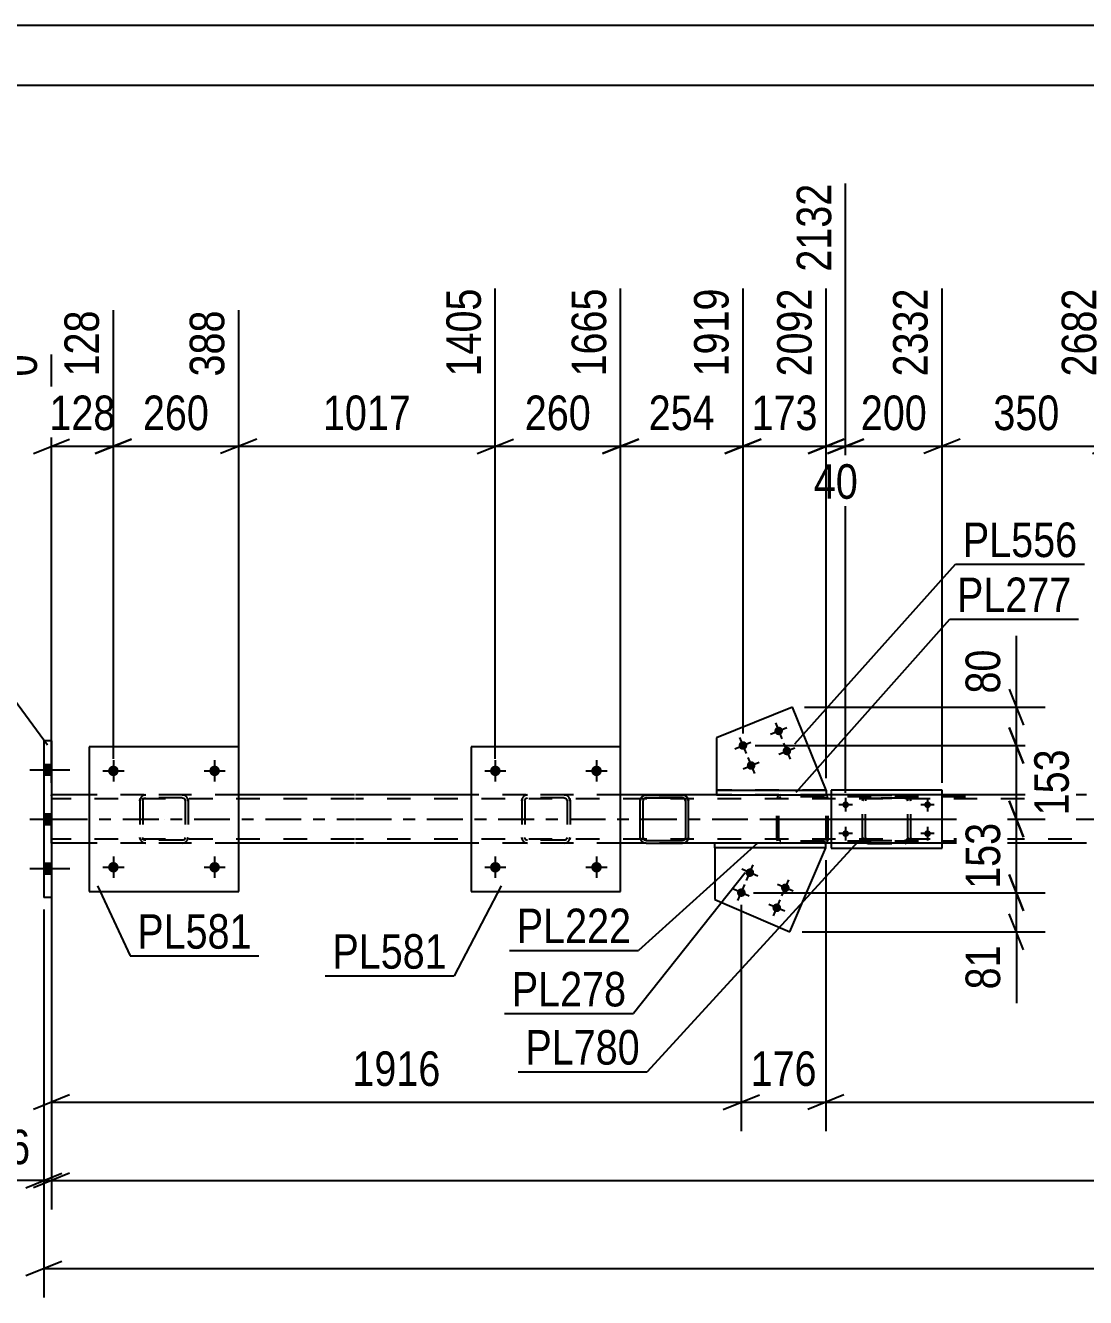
# Model space of a CAD drawing. Header units: millimetres. Extents: x -90 to 751, y -419 to 175.
# Drawn here: x 8.3 to 96.3, y 69 to 174.6 of the extents above; entities that cross this region are included whole.
import ezdxf

# ---------------------------------------------------------------- set-up
doc = ezdxf.new("R2010")
doc.units = ezdxf.units.MM
doc.linetypes.add('DXK_LINE_DOT2', pattern=[3.9198, 1.9599, -1.9599])
doc.linetypes.add('DXK_LINE_DOT3', pattern=[5.9187, 2.979, -0.9799, 0.9799, -0.9799])
doc.styles.add('Arial Narrow', font='ARIALN.TTF', dxfattribs={"height": 0.2})

# ---------------------------------------------------------------- blocks, each defined once
blk = doc.blocks.new('Unknown-814409720-1133')
at = {"color": 5, "linetype": 'Continuous'}
for p, q in [((750.91, 174.6), (-90.09, 174.6)), ((745.91, 169.6), (-85.09, 169.6))]:
    blk.add_line(p, q, dxfattribs=at)
blk = doc.blocks.new('Part-814409720-2468 - 2443')
at = {"color": 2, "linetype": 'Continuous'}
for p, q in [((57.67, 114.72), (45.27, 114.72)), ((45.27, 114.72), (45.27, 102.72)), ((57.67, 102.72), (57.67, 114.72)), ((45.27, 102.72), (57.67, 102.72))]:
    blk.add_line(p, q, dxfattribs=at)
blk = doc.blocks.new('Part-814409720-2533 - 2443')
at = {"color": 2, "linetype": 'Continuous'}
for p, q in [((13.57, 110.72), (10.43, 110.72)), ((35.57, 110.72), (25.97, 110.72)), ((45.27, 110.72), (35.67, 110.72)), ((65.63, 110.72), (57.67, 110.72)), ((75.15, 110.72), (74.73, 110.72)), ((96.35, 110.72), (84.35, 110.72)), ((13.57, 106.72), (10.43, 106.72)), ((35.57, 106.72), (25.97, 106.72)), ((45.27, 106.72), (35.67, 106.72)), ((59.73, 106.72), (57.67, 106.72)), ((65.48, 106.72), (62.87, 106.72)), ((75.15, 106.72), (74.71, 106.72)), ((96.35, 106.72), (84.35, 106.72))]:
    blk.add_line(p, q, dxfattribs=at)
at = {"color": 7, "linetype": 'DXK_LINE_DOT2'}
for p, q in [((10.43, 106.72), (10.43, 110.72)), ((35.57, 110.4), (10.43, 110.4)), ((25.97, 110.72), (13.57, 110.72)), ((639.97, 110.4), (35.67, 110.4)), ((57.67, 110.72), (45.27, 110.72)), ((74.73, 110.72), (65.63, 110.72)), ((84.35, 110.72), (75.15, 110.72)), ((35.57, 107.04), (10.43, 107.04)), ((25.97, 106.72), (13.57, 106.72)), ((639.97, 107.04), (35.67, 107.04)), ((57.67, 106.72), (45.27, 106.72)), ((62.87, 106.72), (59.73, 106.72)), ((74.71, 106.72), (65.48, 106.72)), ((84.35, 106.72), (75.15, 106.72))]:
    blk.add_line(p, q, dxfattribs=at)
at = {"color": 7, "linetype": 'DXK_LINE_DOT3'}
for p, q in [((10.43, 108.72), (35.57, 108.72)), ((35.67, 108.72), (639.97, 108.72))]:
    blk.add_line(p, q, dxfattribs=at)
blk = doc.blocks.new('Part-814409720-2469 - 2443')
at = {"color": 7, "linetype": 'DXK_LINE_DOT2'}
for p, q in [((49.47, 110.24), (49.5, 110.43)), ((49.5, 110.43), (49.47, 110.24)), ((49.47, 110.24), (49.47, 107.2)), ((49.71, 110.24), (49.72, 110.33)), ((49.71, 110.24), (49.71, 107.2)), ((49.72, 110.33), (49.78, 110.41)), ((49.76, 110.69), (49.95, 110.72)), ((49.95, 110.72), (49.76, 110.69)), ((49.78, 110.41), (49.85, 110.46)), ((49.85, 110.46), (49.95, 110.48)), ((52.99, 110.72), (49.95, 110.72)), ((52.99, 110.48), (49.95, 110.48)), ((52.99, 110.72), (53.17, 110.69)), ((53.17, 110.69), (52.99, 110.72)), ((52.99, 110.48), (53.08, 110.46)), ((53.08, 110.46), (53.16, 110.41)), ((53.16, 110.41), (53.21, 110.33)), ((53.21, 110.33), (53.23, 110.24)), ((53.23, 110.24), (53.23, 107.2)), ((53.43, 110.43), (53.47, 110.24)), ((53.47, 110.24), (53.43, 110.43)), ((53.47, 110.24), (53.47, 107.2)), ((49.5, 107.02), (49.47, 107.2)), ((49.47, 107.2), (49.5, 107.02)), ((49.72, 107.11), (49.71, 107.2)), ((49.78, 107.03), (49.72, 107.11)), ((49.95, 106.72), (49.76, 106.76)), ((49.76, 106.76), (49.95, 106.72)), ((49.85, 106.98), (49.78, 107.03)), ((49.95, 106.96), (49.85, 106.98)), ((52.99, 106.96), (49.95, 106.96)), ((52.99, 106.72), (49.95, 106.72)), ((53.08, 106.98), (52.99, 106.96)), ((53.17, 106.76), (52.99, 106.72)), ((52.99, 106.72), (53.17, 106.76)), ((53.16, 107.03), (53.08, 106.98)), ((53.21, 107.11), (53.16, 107.03)), ((53.23, 107.2), (53.21, 107.11)), ((53.47, 107.2), (53.43, 107.02)), ((53.43, 107.02), (53.47, 107.2))]:
    blk.add_line(p, q, dxfattribs=at)
at = {"color": 7, "linetype": 'DXK_LINE_DOT3'}
blk.add_line((51.47, 108.72), (51.47, 108.72), dxfattribs=at)
at = {"color": 7, "linetype": 'DXK_LINE_DOT2'}
for centre, start, end in [((49.95, 110.24), 112.5, 157.5), ((49.95, 110.24), 112.5, 157.5), ((52.99, 110.24), 22.5, 67.5), ((52.99, 110.24), 22.5, 67.5), ((49.95, 107.2), 202.5, 247.5), ((49.95, 107.2), 202.5, 247.5), ((52.99, 107.2), 292.5, 337.5), ((52.99, 107.2), 292.5, 337.5)]:
    blk.add_arc(centre, 0.48, start, end, dxfattribs=at)
blk = doc.blocks.new('Bolt-814409720-2534 - 2443')
at = {"linetype": 'Continuous'}
for points in [[(10.43, 112.38), (10.43, 113.26), (9.79, 113.26), (9.79, 112.38)], [(10.43, 112.38), (10.43, 113.26), (9.79, 113.26), (9.79, 112.38)], [(10.43, 112.38), (10.43, 113.26), (9.79, 113.26), (9.79, 112.38)], [(10.43, 108.28), (10.43, 109.16), (9.79, 109.16), (9.79, 108.28)], [(10.43, 108.28), (10.43, 109.16), (9.79, 109.16), (9.79, 108.28)], [(10.43, 104.18), (10.43, 105.06), (9.79, 105.06), (9.79, 104.18)], [(10.43, 104.18), (10.43, 105.06), (9.79, 105.06), (9.79, 104.18)], [(10.43, 104.18), (10.43, 105.06), (9.79, 105.06), (9.79, 104.18)]]:
    blk.add_hatch(color=1, dxfattribs=at).paths.add_polyline_path(points)
at = {"color": 1, "linetype": 'Continuous'}
for p, q in [((9.79, 113.26), (10.43, 113.26)), ((9.79, 113.26), (10.43, 113.26)), ((9.79, 113.26), (10.43, 113.26)), ((8.63, 112.82), (11.95, 112.82)), ((8.63, 112.82), (11.95, 112.82)), ((8.63, 112.82), (11.95, 112.82)), ((9.79, 112.38), (10.43, 112.38)), ((9.79, 112.38), (10.43, 112.38)), ((9.79, 112.38), (10.43, 112.38)), ((9.79, 109.16), (10.43, 109.16)), ((9.79, 109.16), (10.43, 109.16)), ((8.63, 108.72), (11.95, 108.72)), ((8.63, 108.72), (11.95, 108.72)), ((9.79, 108.28), (10.43, 108.28)), ((9.79, 108.28), (10.43, 108.28)), ((8.63, 104.62), (11.95, 104.62)), ((8.63, 104.62), (11.95, 104.62)), ((8.63, 104.62), (11.95, 104.62)), ((9.79, 105.06), (10.43, 105.06)), ((9.79, 105.06), (10.43, 105.06)), ((9.79, 105.06), (10.43, 105.06)), ((9.79, 104.18), (10.43, 104.18)), ((9.79, 104.18), (10.43, 104.18)), ((9.79, 104.18), (10.43, 104.18))]:
    blk.add_line(p, q, dxfattribs=at)
blk = doc.blocks.new('Part-814409720-2615 - 2443')
at = {"color": 7, "linetype": 'DXK_LINE_DOT2'}
for p, q in [((70.66, 110.52), (70.64, 110.4)), ((70.64, 107.04), (70.64, 110.4)), ((70.81, 110.4), (70.82, 110.46)), ((70.81, 107.04), (70.81, 110.4)), ((70.82, 110.46), (70.86, 110.52)), ((70.98, 110.72), (70.85, 110.7)), ((70.86, 110.52), (70.91, 110.55)), ((70.91, 110.55), (70.98, 110.56)), ((86.31, 110.72), (70.98, 110.72)), ((86.31, 110.56), (70.98, 110.56)), ((74.69, 110.7), (74.56, 110.72)), ((74.56, 110.56), (74.62, 110.55)), ((74.62, 110.55), (74.64, 110.53)), ((74.64, 110.53), (74.68, 110.52)), ((74.68, 110.52), (74.71, 110.46)), ((74.71, 110.46), (74.73, 110.4)), ((74.73, 107.04), (74.73, 110.4)), ((74.9, 110.4), (74.87, 110.52)), ((74.9, 107.04), (74.9, 110.4)), ((70.64, 107.04), (70.66, 106.92)), ((70.82, 106.98), (70.81, 107.04)), ((70.86, 106.93), (70.82, 106.98)), ((70.85, 106.75), (70.98, 106.72)), ((70.91, 106.89), (70.86, 106.93)), ((70.98, 106.88), (70.91, 106.89)), ((86.31, 106.88), (70.98, 106.88)), ((86.31, 106.72), (70.98, 106.72)), ((74.56, 106.88), (74.62, 106.89)), ((74.56, 106.72), (74.69, 106.75)), ((74.62, 106.89), (74.64, 106.91)), ((74.64, 106.91), (74.68, 106.93)), ((74.71, 106.98), (74.68, 106.93)), ((74.73, 107.04), (74.71, 106.98)), ((74.87, 106.92), (74.9, 107.04))]:
    blk.add_line(p, q, dxfattribs=at)
for centre, start, end in [((70.97, 110.39), 110.7583, 155.68), ((74.57, 110.39), 24.32, 69.2417), ((74.57, 107.06), 290.7583, 335.68)]:
    blk.add_arc(centre, 0.331, start, end, dxfattribs=at)
blk = doc.blocks.new('Bolt-814409720-2522 - 2443')
at = {"linetype": 'Continuous'}
for points in [[(47.71, 112.72, -1), (46.83, 112.72, -1)], [(56.11, 112.72, -1), (55.23, 112.72, -1)]]:
    blk.add_hatch(color=1, dxfattribs=at).paths.add_polyline_path(points)
at = {"color": 1, "linetype": 'Continuous'}
for p, q in [((47.27, 113.6), (47.27, 111.84)), ((55.67, 113.6), (55.67, 111.84)), ((46.39, 112.72), (48.15, 112.72)), ((54.79, 112.72), (56.55, 112.72))]:
    blk.add_line(p, q, dxfattribs=at)
blk = doc.blocks.new('Bolt-814409720-2523 - 2443')
at = {"linetype": 'Continuous'}
for points in [[(47.71, 104.72, -1), (46.83, 104.72, -1)], [(56.11, 104.72, -1), (55.23, 104.72, -1)]]:
    blk.add_hatch(color=1, dxfattribs=at).paths.add_polyline_path(points)
at = {"color": 1, "linetype": 'Continuous'}
for p, q in [((47.27, 105.6), (47.27, 103.84)), ((55.67, 105.6), (55.67, 103.84)), ((46.39, 104.72), (48.15, 104.72)), ((54.79, 104.72), (56.55, 104.72))]:
    blk.add_line(p, q, dxfattribs=at)
blk = doc.blocks.new('Part-814409720-2614 - 2443')
at = {"color": 2, "linetype": 'Continuous'}
for p, q in [((10.43, 115.22), (9.79, 115.22)), ((9.79, 115.22), (9.79, 102.22)), ((10.43, 115.22), (10.43, 102.22)), ((10.43, 102.22), (9.79, 102.22))]:
    blk.add_line(p, q, dxfattribs=at)
blk = doc.blocks.new('Part-814409720-2651 - 2443')
at = {"color": 2, "linetype": 'Continuous'}
for p, q in [((25.97, 114.72), (13.57, 114.72)), ((13.57, 114.72), (13.57, 102.72)), ((25.97, 102.72), (25.97, 114.72)), ((13.57, 102.72), (25.97, 102.72))]:
    blk.add_line(p, q, dxfattribs=at)
blk = doc.blocks.new('Bolt-814409720-2652 - 2443')
at = {"linetype": 'Continuous'}
for points in [[(16.01, 104.72, -1), (15.13, 104.72, -1)], [(24.41, 104.72, -1), (23.53, 104.72, -1)]]:
    blk.add_hatch(color=1, dxfattribs=at).paths.add_polyline_path(points)
at = {"color": 1, "linetype": 'Continuous'}
for p, q in [((15.57, 105.6), (15.57, 103.84)), ((23.97, 105.6), (23.97, 103.84)), ((14.69, 104.72), (16.45, 104.72)), ((23.09, 104.72), (24.85, 104.72))]:
    blk.add_line(p, q, dxfattribs=at)
blk = doc.blocks.new('Bolt-814409720-2653 - 2443')
at = {"linetype": 'Continuous'}
for points in [[(16.01, 112.72, -1), (15.13, 112.72, -1)], [(24.41, 112.72, -1), (23.53, 112.72, -1)]]:
    blk.add_hatch(color=1, dxfattribs=at).paths.add_polyline_path(points)
at = {"color": 1, "linetype": 'Continuous'}
for p, q in [((15.57, 113.6), (15.57, 111.84)), ((23.97, 113.6), (23.97, 111.84)), ((14.69, 112.72), (16.45, 112.72)), ((23.09, 112.72), (24.85, 112.72))]:
    blk.add_line(p, q, dxfattribs=at)
blk = doc.blocks.new('Part-814409720-2675 - 2443')
at = {"color": 2, "linetype": 'Continuous'}
for p, q in [((74.71, 106.72), (65.48, 106.72)), ((65.48, 106.32), (65.48, 106.72)), ((74.71, 106.32), (74.71, 106.72)), ((74.71, 106.32), (65.48, 106.32))]:
    blk.add_line(p, q, dxfattribs=at)
blk = doc.blocks.new('Bolt-814409720-2676 - 2443')
at = {"linetype": 'Continuous'}
for points in [[(68.07, 104.41, -1), (68.73, 104.13, -1)], [(67.36, 102.75, -1), (68.02, 102.47, -1)], [(71.01, 103.15, -1), (71.67, 102.87, -1)], [(70.3, 101.5, -1), (70.96, 101.21, -1)]]:
    blk.add_hatch(color=1, dxfattribs=at).paths.add_polyline_path(points)
at = {"color": 1, "linetype": 'Continuous'}
for p, q in [((69.06, 103.98), (67.73, 104.55)), ((68.11, 103.61), (68.68, 104.93)), ((71.06, 102.35), (71.62, 103.67)), ((68.35, 102.33), (67.03, 102.9)), ((67.41, 101.95), (67.97, 103.28)), ((72, 102.73), (70.68, 103.29)), ((71.29, 101.07), (69.97, 101.64)), ((70.35, 100.69), (70.91, 102.02))]:
    blk.add_line(p, q, dxfattribs=at)
blk = doc.blocks.new('Part-814409720-2691 - 2443')
at = {"color": 2, "linetype": 'Continuous'}
for p, q in [((71.93, 118.01), (65.63, 115.45)), ((74.73, 111.12), (71.93, 118.01)), ((65.63, 115.45), (65.63, 111.12))]:
    blk.add_line(p, q, dxfattribs=at)
at = {"color": 7, "linetype": 'DXK_LINE_DOT2'}
blk.add_line((74.73, 111.12), (65.63, 111.12), dxfattribs=at)
blk = doc.blocks.new('Part-814409720-2696 - 2443')
at = {"color": 2, "linetype": 'Continuous'}
for p, q in [((65.63, 111.12), (65.63, 110.72)), ((65.63, 111.12), (74.73, 111.12)), ((74.73, 111.12), (74.73, 110.72)), ((65.63, 110.72), (74.73, 110.72))]:
    blk.add_line(p, q, dxfattribs=at)
blk = doc.blocks.new('Bolt-814409720-2697 - 2443')
at = {"linetype": 'Continuous'}
for points in [[(71.12, 116.17, -1), (70.46, 115.9, -1)], [(68.16, 114.96, -1), (67.49, 114.69, -1)], [(71.8, 114.5, -1), (71.14, 114.23, -1)], [(68.84, 113.3, -1), (68.17, 113.03, -1)]]:
    blk.add_hatch(color=1, dxfattribs=at).paths.add_polyline_path(points)
at = {"color": 1, "linetype": 'Continuous'}
for p, q in [((70.12, 115.76), (71.46, 116.31)), ((70.52, 116.7), (71.06, 115.37)), ((67.55, 115.5), (68.1, 114.16)), ((67.16, 114.56), (68.49, 115.1)), ((70.8, 114.1), (72.14, 114.64)), ((71.2, 115.03), (71.74, 113.7)), ((67.84, 112.89), (69.17, 113.43)), ((68.23, 113.83), (68.78, 112.49))]:
    blk.add_line(p, q, dxfattribs=at)
blk = doc.blocks.new('Part-814409720-2698 - 2443')
at = {"color": 7, "linetype": 'DXK_LINE_DOT2'}
for p, q in [((17.77, 110.24), (17.8, 110.43)), ((17.8, 110.43), (17.77, 110.24)), ((17.77, 110.24), (17.77, 107.2)), ((18.01, 110.24), (18.02, 110.33)), ((18.01, 110.24), (18.01, 107.2)), ((18.02, 110.33), (18.08, 110.41)), ((18.06, 110.69), (18.25, 110.72)), ((18.25, 110.72), (18.06, 110.69)), ((18.08, 110.41), (18.15, 110.46)), ((18.15, 110.46), (18.25, 110.48)), ((21.29, 110.72), (18.25, 110.72)), ((21.29, 110.48), (18.25, 110.48)), ((21.29, 110.72), (21.47, 110.69)), ((21.47, 110.69), (21.29, 110.72)), ((21.29, 110.48), (21.38, 110.46)), ((21.38, 110.46), (21.46, 110.41)), ((21.46, 110.41), (21.51, 110.33)), ((21.51, 110.33), (21.53, 110.24)), ((21.53, 110.24), (21.53, 107.2)), ((21.73, 110.43), (21.77, 110.24)), ((21.77, 110.24), (21.73, 110.43)), ((21.77, 110.24), (21.77, 107.2)), ((17.8, 107.02), (17.77, 107.2)), ((17.77, 107.2), (17.8, 107.02)), ((18.02, 107.11), (18.01, 107.2)), ((18.08, 107.03), (18.02, 107.11)), ((18.25, 106.72), (18.06, 106.76)), ((18.06, 106.76), (18.25, 106.72)), ((18.15, 106.98), (18.08, 107.03)), ((18.25, 106.96), (18.15, 106.98)), ((21.29, 106.96), (18.25, 106.96)), ((21.29, 106.72), (18.25, 106.72)), ((21.38, 106.98), (21.29, 106.96)), ((21.47, 106.76), (21.29, 106.72)), ((21.29, 106.72), (21.47, 106.76)), ((21.46, 107.03), (21.38, 106.98)), ((21.51, 107.11), (21.46, 107.03)), ((21.53, 107.2), (21.51, 107.11)), ((21.77, 107.2), (21.73, 107.02)), ((21.73, 107.02), (21.77, 107.2))]:
    blk.add_line(p, q, dxfattribs=at)
at = {"color": 7, "linetype": 'DXK_LINE_DOT3'}
blk.add_line((19.77, 108.72), (19.77, 108.72), dxfattribs=at)
at = {"color": 7, "linetype": 'DXK_LINE_DOT2'}
for centre, start, end in [((18.25, 110.24), 112.5, 157.5), ((18.25, 110.24), 112.5, 157.5), ((21.29, 110.24), 22.5, 67.5), ((21.29, 110.24), 22.5, 67.5), ((18.25, 107.2), 202.5, 247.5), ((18.25, 107.2), 202.5, 247.5), ((21.29, 107.2), 292.5, 337.5), ((21.29, 107.2), 292.5, 337.5)]:
    blk.add_arc(centre, 0.48, start, end, dxfattribs=at)
blk = doc.blocks.new('Part-814409720-2712 - 2443')
at = {"color": 2, "linetype": 'Continuous'}
for p, q in [((65.48, 106.32), (65.48, 102.03)), ((71.73, 99.36), (74.71, 106.32)), ((65.48, 102.03), (71.73, 99.36))]:
    blk.add_line(p, q, dxfattribs=at)
at = {"color": 7, "linetype": 'DXK_LINE_DOT2'}
blk.add_line((74.71, 106.32), (65.48, 106.32), dxfattribs=at)
blk = doc.blocks.new('Part-814409720-2714 - 2443')
at = {"color": 2, "linetype": 'Continuous'}
for p, q in [((59.33, 110.42), (59.3, 110.23)), ((59.3, 107.19), (59.3, 110.23)), ((59.55, 110.32), (59.54, 110.23)), ((59.54, 107.19), (59.54, 110.23)), ((59.55, 110.32), (59.61, 110.4)), ((59.78, 110.71), (59.59, 110.68)), ((59.61, 110.4), (59.68, 110.45)), ((59.68, 110.45), (59.78, 110.47)), ((59.78, 110.71), (62.82, 110.71)), ((59.78, 110.71), (59.78, 110.71)), ((59.78, 110.47), (62.82, 110.47)), ((59.78, 110.47), (59.78, 110.47)), ((62.82, 110.71), (62.82, 110.71)), ((63, 110.68), (62.82, 110.71)), ((62.82, 110.47), (62.82, 110.47)), ((62.82, 110.47), (62.91, 110.45)), ((62.91, 110.45), (62.99, 110.4)), ((62.99, 110.4), (63.04, 110.32)), ((63.04, 110.32), (63.06, 110.23)), ((63.06, 110.23), (63.06, 107.19)), ((63.3, 110.23), (63.26, 110.42)), ((63.3, 107.19), (63.3, 110.23)), ((59.3, 107.19), (59.33, 107.01)), ((59.55, 107.1), (59.54, 107.19)), ((59.61, 107.02), (59.55, 107.1)), ((59.59, 106.75), (59.78, 106.71)), ((59.68, 106.97), (59.61, 107.02)), ((59.78, 106.95), (59.68, 106.97)), ((59.78, 106.95), (62.82, 106.95)), ((59.78, 106.95), (59.78, 106.95)), ((59.78, 106.71), (62.82, 106.71)), ((59.78, 106.71), (59.78, 106.71)), ((62.91, 106.97), (62.82, 106.95)), ((62.82, 106.95), (62.82, 106.95)), ((62.82, 106.71), (63, 106.75)), ((62.82, 106.71), (62.82, 106.71)), ((62.99, 107.02), (62.91, 106.97)), ((63.04, 107.1), (62.99, 107.02)), ((63.06, 107.19), (63.04, 107.1)), ((63.26, 107.01), (63.3, 107.19))]:
    blk.add_line(p, q, dxfattribs=at)
at = {"color": 7, "linetype": 'DXK_LINE_DOT2'}
for p, q in [((59.3, 110.23), (59.33, 110.42)), ((59.61, 110.4), (59.55, 110.32)), ((59.55, 110.32), (59.55, 110.32)), ((59.59, 110.68), (59.78, 110.71)), ((59.68, 110.45), (59.61, 110.4)), ((59.78, 110.47), (59.68, 110.45)), ((59.78, 110.71), (62.82, 110.71)), ((62.82, 110.47), (59.78, 110.47)), ((62.82, 110.71), (63, 110.68)), ((62.91, 110.45), (62.82, 110.47)), ((62.99, 110.4), (62.91, 110.45)), ((63.04, 110.32), (62.99, 110.4)), ((63.06, 110.23), (63.04, 110.32)), ((63.26, 110.42), (63.3, 110.23)), ((59.33, 107.01), (59.3, 107.19)), ((59.54, 107.19), (59.55, 107.1)), ((59.55, 107.1), (59.61, 107.02)), ((59.78, 106.71), (59.59, 106.75)), ((59.61, 107.02), (59.68, 106.97)), ((59.68, 106.97), (59.78, 106.95)), ((59.78, 106.95), (62.82, 106.95)), ((59.78, 106.71), (62.82, 106.71)), ((62.82, 106.95), (62.91, 106.97)), ((63, 106.75), (62.82, 106.71)), ((62.91, 106.97), (62.99, 107.02)), ((62.99, 107.02), (63.04, 107.1)), ((63.06, 107.19), (63.06, 107.19)), ((63.3, 107.19), (63.26, 107.01))]:
    blk.add_line(p, q, dxfattribs=at)
at = {"color": 2, "linetype": 'Continuous'}
for centre, start, end in [((59.78, 110.23), 112.5, 157.5), ((62.82, 110.23), 22.5, 67.5), ((59.78, 107.19), 202.5, 247.5), ((62.82, 107.19), 292.5, 337.5)]:
    blk.add_arc(centre, 0.48, start, end, dxfattribs=at)
at = {"color": 7, "linetype": 'DXK_LINE_DOT2'}
for centre, start, end in [((59.78, 110.23), 112.5, 157.5), ((62.82, 110.23), 22.5, 67.5), ((59.78, 107.19), 202.5, 247.5), ((62.82, 107.19), 292.5, 337.5)]:
    blk.add_arc(centre, 0.48, start, end, dxfattribs=at)
blk = doc.blocks.new('Part-814409720-2729 - 2443')
at = {"color": 2, "linetype": 'Continuous'}
for p, q in [((84.35, 111.11), (75.15, 111.11)), ((75.15, 111.11), (75.15, 106.31)), ((84.35, 106.31), (84.35, 111.11)), ((75.15, 106.31), (84.35, 106.31))]:
    blk.add_line(p, q, dxfattribs=at)
blk = doc.blocks.new('Part-814409720-2730 - 2443')
at = {"color": 7, "linetype": 'DXK_LINE_DOT2'}
for p, q in [((77.75, 110.22), (77.79, 110.4)), ((77.79, 110.4), (77.75, 110.22)), ((77.75, 107.18), (77.75, 110.22)), ((78.01, 110.31), (77.99, 110.22)), ((77.99, 107.18), (77.99, 110.22)), ((78.01, 110.31), (78.06, 110.39)), ((78.06, 110.39), (78.01, 110.31)), ((78.05, 110.66), (78.23, 110.7)), ((78.23, 110.7), (78.05, 110.66)), ((78.06, 110.39), (78.14, 110.44)), ((78.14, 110.44), (78.06, 110.39)), ((78.14, 110.44), (78.23, 110.46)), ((78.23, 110.46), (78.14, 110.44)), ((78.23, 110.7), (81.27, 110.7)), ((78.23, 110.7), (78.23, 110.7)), ((78.23, 110.7), (81.27, 110.7)), ((78.23, 110.46), (81.27, 110.46)), ((78.23, 110.46), (78.23, 110.46)), ((81.27, 110.46), (78.23, 110.46)), ((81.27, 110.7), (81.27, 110.7)), ((81.27, 110.7), (81.45, 110.66)), ((81.45, 110.66), (81.27, 110.7)), ((81.27, 110.46), (81.27, 110.46)), ((81.27, 110.46), (81.36, 110.44)), ((81.36, 110.44), (81.27, 110.46)), ((81.36, 110.44), (81.44, 110.39)), ((81.44, 110.39), (81.36, 110.44)), ((81.44, 110.39), (81.49, 110.31)), ((81.49, 110.31), (81.44, 110.39)), ((81.49, 110.31), (81.51, 110.22)), ((81.51, 110.22), (81.49, 110.31)), ((81.51, 107.18), (81.51, 110.22)), ((81.71, 110.4), (81.75, 110.22)), ((81.75, 110.22), (81.71, 110.4)), ((81.75, 107.18), (81.75, 110.22)), ((77.79, 107), (77.75, 107.18)), ((77.75, 107.18), (77.79, 107)), ((78.01, 107.09), (77.99, 107.18)), ((77.99, 107.18), (78.01, 107.09)), ((78.06, 107.01), (78.01, 107.09)), ((78.01, 107.09), (78.06, 107.01)), ((78.23, 106.7), (78.05, 106.74)), ((78.05, 106.74), (78.23, 106.7)), ((78.14, 106.96), (78.06, 107.01)), ((78.06, 107.01), (78.14, 106.96)), ((78.23, 106.94), (78.14, 106.96)), ((78.14, 106.96), (78.23, 106.94)), ((78.23, 106.94), (81.27, 106.94)), ((78.23, 106.94), (78.23, 106.94)), ((78.23, 106.94), (81.27, 106.94)), ((78.23, 106.7), (81.27, 106.7)), ((78.23, 106.7), (78.23, 106.7)), ((78.23, 106.7), (81.27, 106.7)), ((81.36, 106.96), (81.27, 106.94)), ((81.27, 106.94), (81.36, 106.96)), ((81.27, 106.94), (81.27, 106.94)), ((81.45, 106.74), (81.27, 106.7)), ((81.27, 106.7), (81.45, 106.74)), ((81.27, 106.7), (81.27, 106.7)), ((81.44, 107.01), (81.36, 106.96)), ((81.36, 106.96), (81.44, 107.01)), ((81.49, 107.09), (81.44, 107.01)), ((81.44, 107.01), (81.49, 107.09)), ((81.51, 107.18), (81.49, 107.09)), ((81.75, 107.18), (81.71, 107)), ((81.71, 107), (81.75, 107.18))]:
    blk.add_line(p, q, dxfattribs=at)
at = {"color": 7, "linetype": 'DXK_LINE_DOT3'}
blk.add_line((79.75, 108.7), (79.75, 108.7), dxfattribs=at)
at = {"color": 7, "linetype": 'DXK_LINE_DOT2'}
for centre, start, end in [((78.23, 110.22), 112.5, 157.5), ((78.23, 110.22), 112.5, 157.5), ((81.27, 110.22), 22.5, 67.5), ((81.27, 110.22), 22.5, 67.5), ((78.23, 107.18), 202.5, 247.5), ((78.23, 107.18), 202.5, 247.5), ((81.27, 107.18), 292.5, 337.5), ((81.27, 107.18), 292.5, 337.5)]:
    blk.add_arc(centre, 0.48, start, end, dxfattribs=at)
blk = doc.blocks.new('Bolt-814409720-2734 - 2443')
at = {"linetype": 'Continuous'}
for points in [[(76.35, 109.63, -1), (76.35, 110.19, -1)], [(83.15, 109.63, -1), (83.15, 110.19, -1)], [(76.35, 107.23, -1), (76.35, 107.79, -1)], [(83.15, 107.23, -1), (83.15, 107.79, -1)]]:
    blk.add_hatch(color=1, dxfattribs=at).paths.add_polyline_path(points)
at = {"color": 1, "linetype": 'Continuous'}
for p, q in [((76.91, 109.91), (75.79, 109.91)), ((76.35, 110.47), (76.35, 109.35)), ((83.71, 109.91), (82.59, 109.91)), ((83.15, 110.47), (83.15, 109.35)), ((76.35, 108.07), (76.35, 106.95)), ((83.15, 108.07), (83.15, 106.95)), ((76.91, 107.51), (75.79, 107.51)), ((83.71, 107.51), (82.59, 107.51))]:
    blk.add_line(p, q, dxfattribs=at)
blk = doc.blocks.new('StraightDimension-814409720-12401 - 2443')
at = {"color": 7, "linetype": 'Continuous'}
for p, q in [((47.27, 113.72), (47.27, 152.77)), ((57.67, 111.72), (57.67, 152.77)), ((45.77, 139.06), (48.77, 140.26)), ((47.27, 139.66), (57.67, 139.66)), ((59.17, 140.26), (56.17, 139.06))]:
    blk.add_line(p, q, dxfattribs=at)
at = {"color": 0}
blk.add_wipeout([(55.81, 140.41), (55.81, 144.61), (49.12, 144.61), (49.12, 140.41)], dxfattribs=at)
at = {"color": 3, "style": 'Arial Narrow'}
blk.add_text('260', height=2.863, dxfattribs=at).set_placement((49.72, 141.01))
at = {"color": 0, "linetype": 'Continuous'}
blk.add_wipeout([(57.07, 153.37), (52.87, 153.37), (52.87, 144.86), (57.07, 144.86)], dxfattribs=at)
at = {"color": 3, "linetype": 'Continuous', "style": 'Arial Narrow'}
blk.add_text('1665', height=2.863, rotation=90.0002, dxfattribs=at).set_placement((56.47, 145.46))
blk = doc.blocks.new('StraightDimension-814409720-12404 - 2443')
at = {"color": 7, "linetype": 'Continuous'}
for p, q in [((15.57, 113.72), (15.57, 150.95)), ((10.43, 111.72), (10.43, 147.29)), ((8.93, 139.06), (11.93, 140.26)), ((10.43, 139.66), (15.57, 139.66)), ((17.07, 140.26), (14.07, 139.06))]:
    blk.add_line(p, q, dxfattribs=at)
at = {"color": 0}
blk.add_wipeout([(16.34, 140.41), (16.34, 144.61), (9.66, 144.61), (9.66, 140.41)], dxfattribs=at)
at = {"color": 3, "style": 'Arial Narrow'}
blk.add_text('128', height=2.863, dxfattribs=at).set_placement((10.26, 141.01))
at = {"color": 0, "linetype": 'Continuous'}
for points in [[(14.97, 151.55), (10.77, 151.55), (10.77, 144.86), (14.97, 144.86)], [(9.83, 147.89), (5.63, 147.89), (5.63, 144.86), (9.83, 144.86)]]:
    blk.add_wipeout(points, dxfattribs=at)
at = {"color": 3, "linetype": 'Continuous', "style": 'Arial Narrow'}
for s, height, p in [('128', 2.863, (14.37, 145.46)), ('0', 2.86, (9.23, 145.46))]:
    blk.add_text(s, height=height, rotation=90.0002, dxfattribs=at).set_placement(p)
blk = doc.blocks.new('StraightDimension-814409720-2822 - 2443')
at = {"color": 7, "linetype": 'Continuous'}
for p, q in [((74.71, 105.32), (74.71, 82.82)), ((76.21, 85.82), (73.21, 84.62)), ((74.71, 85.22), (639.97, 85.22))]:
    blk.add_line(p, q, dxfattribs=at)
blk = doc.blocks.new('StraightDimension-814409720-12396 - 2443')
at = {"color": 7, "linetype": 'Continuous'}
for p, q in [((84.35, 111.72), (84.35, 152.77)), ((98.35, 113.72), (98.35, 152.77)), ((85.85, 140.26), (82.85, 139.06)), ((84.35, 139.66), (98.35, 139.66)), ((96.85, 139.06), (99.85, 140.26))]:
    blk.add_line(p, q, dxfattribs=at)
at = {"color": 0}
blk.add_wipeout([(94.69, 140.41), (94.69, 144.61), (88.01, 144.61), (88.01, 140.41)], dxfattribs=at)
at = {"color": 3, "style": 'Arial Narrow'}
blk.add_text('350', height=2.863, dxfattribs=at).set_placement((88.61, 141.01))
at = {"color": 0, "linetype": 'Continuous'}
blk.add_wipeout([(97.75, 153.37), (93.55, 153.37), (93.55, 144.86), (97.75, 144.86)], dxfattribs=at)
at = {"color": 3, "linetype": 'Continuous', "style": 'Arial Narrow'}
blk.add_text('2682', height=2.863, rotation=90.0002, dxfattribs=at).set_placement((97.15, 145.46))
blk = doc.blocks.new('StraightDimension-814409720-2762 - 2443')
at = {"color": 7, "linetype": 'Continuous'}
for p, q in [((90.52, 118.01), (90.52, 123.92)), ((90.52, 118.01), (90.52, 123.92)), ((89.92, 119.51), (91.12, 116.51)), ((72.93, 118.01), (92.92, 118.01)), ((90.52, 114.83), (90.52, 118.01)), ((91.12, 113.33), (89.92, 116.33)), ((68.83, 114.83), (92.92, 114.83))]:
    blk.add_line(p, q, dxfattribs=at)
at = {"color": 0}
blk.add_wipeout([(89.77, 123.39), (85.57, 123.39), (85.57, 118.54), (89.77, 118.54)], dxfattribs=at)
at = {"color": 3, "style": 'Arial Narrow'}
blk.add_text('80', height=2.863, rotation=90.0002, dxfattribs=at).set_placement((89.17, 119.14))
blk = doc.blocks.new('StraightDimension-814409720-2773 - 2443')
at = {"color": 7, "linetype": 'Continuous'}
for p, q in [((89.92, 116.33), (91.12, 113.33)), ((68.83, 114.83), (93.37, 114.83)), ((90.52, 108.72), (90.52, 114.83)), ((91.12, 107.22), (89.92, 110.22)), ((69.46, 108.72), (93.37, 108.72))]:
    blk.add_line(p, q, dxfattribs=at)
at = {"color": 0}
blk.add_wipeout([(95.47, 115.12), (91.27, 115.12), (91.27, 108.43), (95.47, 108.43)], dxfattribs=at)
at = {"color": 3, "style": 'Arial Narrow'}
blk.add_text('153', height=2.863, rotation=90.0002, dxfattribs=at).set_placement((94.87, 109.03))
blk = doc.blocks.new('StraightDimension-814409720-2786 - 2443')
at = {"color": 7, "linetype": 'Continuous'}
for p, q in [((89.92, 110.22), (91.12, 107.22)), ((69.46, 108.72), (92.92, 108.72)), ((90.52, 102.61), (90.52, 108.72)), ((91.12, 101.11), (89.92, 104.11)), ((68.69, 102.61), (92.92, 102.61))]:
    blk.add_line(p, q, dxfattribs=at)
at = {"color": 0}
blk.add_wipeout([(89.77, 109.01), (85.57, 109.01), (85.57, 102.33), (89.77, 102.33)], dxfattribs=at)
at = {"color": 3, "style": 'Arial Narrow'}
blk.add_text('153', height=2.863, rotation=90.0002, dxfattribs=at).set_placement((89.17, 102.93))
blk = doc.blocks.new('StraightDimension-814409720-2799 - 2443')
at = {"color": 7, "linetype": 'Continuous'}
for p, q in [((89.92, 104.11), (91.12, 101.11)), ((68.69, 102.61), (92.92, 102.61)), ((90.52, 99.36), (90.52, 102.61)), ((91.12, 97.86), (89.92, 100.86)), ((72.73, 99.36), (92.92, 99.36)), ((90.52, 99.36), (90.52, 93.45)), ((90.52, 99.36), (90.52, 93.45))]:
    blk.add_line(p, q, dxfattribs=at)
at = {"color": 0}
blk.add_wipeout([(89.77, 98.83), (85.57, 98.83), (85.57, 93.98), (89.77, 93.98)], dxfattribs=at)
at = {"color": 3, "style": 'Arial Narrow'}
blk.add_text('81', height=2.863, rotation=90.0002, dxfattribs=at).set_placement((89.17, 94.58))
blk = doc.blocks.new('StraightDimension-814409720-2810 - 2443')
at = {"color": 7, "linetype": 'Continuous'}
for p, q in [((10.43, 105.72), (10.43, 82.82)), ((67.69, 101.61), (67.69, 82.82)), ((11.93, 85.82), (8.93, 84.62)), ((66.19, 84.62), (69.19, 85.82)), ((10.43, 85.22), (67.69, 85.22))]:
    blk.add_line(p, q, dxfattribs=at)
at = {"color": 0}
blk.add_wipeout([(43.32, 85.97), (43.32, 90.17), (34.81, 90.17), (34.81, 85.97)], dxfattribs=at)
at = {"color": 3, "style": 'Arial Narrow'}
blk.add_text('1916', height=2.863, dxfattribs=at).set_placement((35.41, 86.57))
blk = doc.blocks.new('StraightDimension-814409720-2816 - 2443')
at = {"color": 7, "linetype": 'Continuous'}
for p, q in [((74.71, 105.32), (74.71, 82.82)), ((67.69, 101.61), (67.69, 82.82)), ((66.19, 84.62), (69.19, 85.82)), ((76.21, 85.82), (73.21, 84.62)), ((67.69, 85.22), (74.71, 85.22))]:
    blk.add_line(p, q, dxfattribs=at)
at = {"color": 0}
blk.add_wipeout([(74.54, 85.97), (74.54, 90.17), (67.86, 90.17), (67.86, 85.97)], dxfattribs=at)
at = {"color": 3, "style": 'Arial Narrow'}
blk.add_text('176', height=2.863, dxfattribs=at).set_placement((68.46, 86.57))
blk = doc.blocks.new('StraightDimension-814409720-11706 - 2443')
at = {"color": 7, "linetype": 'Continuous'}
for p, q in [((10.43, 101.22), (10.43, 76.32)), ((11.93, 79.32), (8.93, 78.12)), ((10.43, 78.72), (639.97, 78.72))]:
    blk.add_line(p, q, dxfattribs=at)
blk = doc.blocks.new('StraightDimension-814409720-11707 - 2443')
at = {"color": 7, "linetype": 'Continuous'}
for p, q in [((9.79, 101.22), (9.79, 76.32)), ((10.43, 101.22), (10.43, 76.32)), ((8.29, 78.12), (11.29, 79.32)), ((11.93, 79.32), (8.93, 78.12)), ((9.79, 78.72), (3.89, 78.72)), ((9.79, 78.72), (3.89, 78.72)), ((9.79, 78.72), (10.43, 78.72))]:
    blk.add_line(p, q, dxfattribs=at)
at = {"color": 0}
blk.add_wipeout([(9.27, 79.47), (9.27, 83.67), (4.41, 83.67), (4.41, 79.47)], dxfattribs=at)
at = {"color": 3, "style": 'Arial Narrow'}
blk.add_text('16', height=2.863, dxfattribs=at).set_placement((5.01, 80.07))
blk = doc.blocks.new('StraightDimension-814409720-12397 - 2443')
at = {"color": 7, "linetype": 'Continuous'}
for p, q in [((76.35, 110.91), (76.35, 161.47)), ((84.35, 111.72), (84.35, 152.77)), ((74.85, 139.06), (77.85, 140.26)), ((76.35, 139.66), (84.35, 139.66)), ((85.85, 140.26), (82.85, 139.06))]:
    blk.add_line(p, q, dxfattribs=at)
at = {"color": 0}
blk.add_wipeout([(83.69, 140.41), (83.69, 144.61), (77.01, 144.61), (77.01, 140.41)], dxfattribs=at)
at = {"color": 3, "style": 'Arial Narrow'}
blk.add_text('200', height=2.863, dxfattribs=at).set_placement((77.61, 141.01))
at = {"color": 0, "linetype": 'Continuous'}
blk.add_wipeout([(83.75, 153.37), (79.55, 153.37), (79.55, 144.86), (83.75, 144.86)], dxfattribs=at)
at = {"color": 3, "linetype": 'Continuous', "style": 'Arial Narrow'}
blk.add_text('2332', height=2.863, rotation=90.0002, dxfattribs=at).set_placement((83.15, 145.46))
blk = doc.blocks.new('StraightDimension-814409720-12398 - 2443')
at = {"color": 7, "linetype": 'Continuous'}
for p, q in [((76.35, 110.91), (76.35, 161.47)), ((74.73, 112.12), (74.73, 152.77)), ((73.23, 139.06), (76.23, 140.26)), ((74.73, 139.66), (76.35, 139.66)), ((77.85, 140.26), (74.85, 139.06))]:
    blk.add_line(p, q, dxfattribs=at)
at = {"color": 0, "linetype": 'Continuous'}
blk.add_wipeout([(75.75, 162.07), (71.55, 162.07), (71.55, 153.56), (75.75, 153.56)], dxfattribs=at)
at = {"color": 3, "linetype": 'Continuous', "style": 'Arial Narrow'}
blk.add_text('2132', height=2.863, rotation=90.0002, dxfattribs=at).set_placement((75.15, 154.16))
at = {"color": 0}
blk.add_wipeout([(77.97, 134.71), (77.97, 138.91), (73.11, 138.91), (73.11, 134.71)], dxfattribs=at)
at = {"color": 3, "style": 'Arial Narrow'}
blk.add_text('40', height=2.863, dxfattribs=at).set_placement((73.71, 135.31))
blk = doc.blocks.new('StraightDimension-814409720-12399 - 2443')
at = {"color": 7, "linetype": 'Continuous'}
for p, q in [((67.83, 115.83), (67.83, 152.77)), ((74.73, 112.12), (74.73, 152.77)), ((66.33, 139.06), (69.33, 140.26)), ((67.83, 139.66), (74.73, 139.66)), ((76.23, 140.26), (73.23, 139.06))]:
    blk.add_line(p, q, dxfattribs=at)
at = {"color": 0}
blk.add_wipeout([(74.62, 140.41), (74.62, 144.61), (67.94, 144.61), (67.94, 140.41)], dxfattribs=at)
at = {"color": 3, "style": 'Arial Narrow'}
blk.add_text('173', height=2.863, dxfattribs=at).set_placement((68.54, 141.01))
at = {"color": 0, "linetype": 'Continuous'}
blk.add_wipeout([(74.13, 153.37), (69.93, 153.37), (69.93, 144.86), (74.13, 144.86)], dxfattribs=at)
at = {"color": 3, "linetype": 'Continuous', "style": 'Arial Narrow'}
blk.add_text('2092', height=2.863, rotation=90.0002, dxfattribs=at).set_placement((73.53, 145.46))
blk = doc.blocks.new('StraightDimension-814409720-12400 - 2443')
at = {"color": 7, "linetype": 'Continuous'}
for p, q in [((57.67, 111.72), (57.67, 152.77)), ((67.83, 115.83), (67.83, 152.77)), ((56.17, 139.06), (59.17, 140.26)), ((57.67, 139.66), (67.83, 139.66)), ((69.33, 140.26), (66.33, 139.06))]:
    blk.add_line(p, q, dxfattribs=at)
at = {"color": 0}
blk.add_wipeout([(66.09, 140.41), (66.09, 144.61), (59.4, 144.61), (59.4, 140.41)], dxfattribs=at)
at = {"color": 3, "style": 'Arial Narrow'}
blk.add_text('254', height=2.863, dxfattribs=at).set_placement((60, 141.01))
at = {"color": 0, "linetype": 'Continuous'}
blk.add_wipeout([(67.23, 153.37), (63.03, 153.37), (63.03, 144.86), (67.23, 144.86)], dxfattribs=at)
at = {"color": 3, "linetype": 'Continuous', "style": 'Arial Narrow'}
blk.add_text('1919', height=2.863, rotation=90.0002, dxfattribs=at).set_placement((66.63, 145.46))
blk = doc.blocks.new('StraightDimension-814409720-12402 - 2443')
at = {"color": 7, "linetype": 'Continuous'}
for p, q in [((47.27, 113.72), (47.27, 152.77)), ((25.97, 111.72), (25.97, 150.95)), ((27.47, 140.26), (24.47, 139.06)), ((25.97, 139.66), (47.27, 139.66)), ((45.77, 139.06), (48.77, 140.26))]:
    blk.add_line(p, q, dxfattribs=at)
at = {"color": 0, "linetype": 'Continuous'}
blk.add_wipeout([(46.67, 153.37), (42.47, 153.37), (42.47, 144.86), (46.67, 144.86)], dxfattribs=at)
at = {"color": 0}
blk.add_wipeout([(40.87, 140.41), (40.87, 144.61), (32.36, 144.61), (32.36, 140.41)], dxfattribs=at)
at = {"color": 3, "linetype": 'Continuous', "style": 'Arial Narrow'}
blk.add_text('1405', height=2.863, rotation=90.0002, dxfattribs=at).set_placement((46.07, 145.46))
at = {"color": 3, "style": 'Arial Narrow'}
blk.add_text('1017', height=2.863, dxfattribs=at).set_placement((32.96, 141.01))
blk = doc.blocks.new('StraightDimension-814409720-12403 - 2443')
at = {"color": 7, "linetype": 'Continuous'}
for p, q in [((15.57, 113.72), (15.57, 150.95)), ((25.97, 111.72), (25.97, 150.95)), ((14.07, 139.06), (17.07, 140.26)), ((15.57, 139.66), (25.97, 139.66)), ((27.47, 140.26), (24.47, 139.06))]:
    blk.add_line(p, q, dxfattribs=at)
at = {"color": 0}
blk.add_wipeout([(24.11, 140.41), (24.11, 144.61), (17.42, 144.61), (17.42, 140.41)], dxfattribs=at)
at = {"color": 3, "style": 'Arial Narrow'}
blk.add_text('260', height=2.863, dxfattribs=at).set_placement((18.02, 141.01))
at = {"color": 0, "linetype": 'Continuous'}
blk.add_wipeout([(25.37, 151.55), (21.17, 151.55), (21.17, 144.86), (25.37, 144.86)], dxfattribs=at)
at = {"color": 3, "linetype": 'Continuous', "style": 'Arial Narrow'}
blk.add_text('388', height=2.863, rotation=90.0002, dxfattribs=at).set_placement((24.77, 145.46))
blk = doc.blocks.new('StraightDimension-814409720-15340 - 2443')
at = {"color": 7, "linetype": 'Continuous'}
for p, q in [((9.79, 101.22), (9.79, 69)), ((11.29, 72), (8.29, 70.8)), ((9.79, 71.4), (640.61, 71.4))]:
    blk.add_line(p, q, dxfattribs=at)
blk = doc.blocks.new('Mark-814409720-2464 - 2443')
at = {"color": 30, "linetype": 'Continuous'}
for p in [(47.76, 103.17), (33.15, 95.7)]:
    blk.add_line(p, (43.86, 95.7), dxfattribs=at)
at = {"color": 0}
blk.add_wipeout([(43.26, 96.3), (43.26, 99.3), (33.75, 99.3), (33.75, 96.3)], dxfattribs=at)
blk.add_wipeout([(43.26, 96.3), (43.26, 99.3), (33.75, 99.3), (33.75, 96.3)], dxfattribs=at)
at = {"color": 3, "style": 'Arial Narrow'}
blk.add_text('PL581', height=2.863, dxfattribs=at).set_placement((33.75, 96.3))
blk = doc.blocks.new('Mark-814409720-2687 - 2443')
at = {"color": 30, "linetype": 'Continuous'}
for p, q in [((72.13, 114.96), (85.48, 129.87)), ((85.48, 129.87), (96.18, 129.87))]:
    blk.add_line(p, q, dxfattribs=at)
at = {"color": 0}
blk.add_wipeout([(95.58, 130.47), (95.58, 133.47), (86.08, 133.47), (86.08, 130.47)], dxfattribs=at)
blk.add_wipeout([(95.58, 130.47), (95.58, 133.47), (86.08, 133.47), (86.08, 130.47)], dxfattribs=at)
at = {"color": 3, "style": 'Arial Narrow'}
blk.add_text('PL556', height=2.863, dxfattribs=at).set_placement((86.08, 130.47))
blk = doc.blocks.new('Mark-814409720-2610 - 2443')
at = {"color": 30, "linetype": 'Continuous'}
for p in [(-6.91, 125.42), (10.11, 114.86)]:
    blk.add_line(p, (2.33, 125.42), dxfattribs=at)
at = {"color": 0}
blk.add_wipeout([(1.73, 126.02), (1.73, 129.02), (-6.31, 129.02), (-6.31, 126.02)], dxfattribs=at)
blk.add_wipeout([(1.73, 126.02), (1.73, 129.02), (-6.31, 129.02), (-6.31, 126.02)], dxfattribs=at)
at = {"color": 3, "style": 'Arial Narrow'}
blk.add_text('SP19', height=2.863, dxfattribs=at).set_placement((-6.31, 126.02))
blk = doc.blocks.new('Mark-814409720-2647 - 2443')
at = {"color": 30, "linetype": 'Continuous'}
for p, q in [((14.24, 103.17), (16.95, 97.36)), ((16.95, 97.36), (27.65, 97.36))]:
    blk.add_line(p, q, dxfattribs=at)
at = {"color": 0}
blk.add_wipeout([(27.05, 97.96), (27.05, 100.96), (17.55, 100.96), (17.55, 97.96)], dxfattribs=at)
blk.add_wipeout([(27.05, 97.96), (27.05, 100.96), (17.55, 100.96), (17.55, 97.96)], dxfattribs=at)
at = {"color": 3, "style": 'Arial Narrow'}
blk.add_text('PL581', height=2.863, dxfattribs=at).set_placement((17.55, 97.96))
blk = doc.blocks.new('Mark-814409720-2671 - 2443')
at = {"color": 30, "linetype": 'Continuous'}
for p in [(69.04, 106.72), (48.45, 97.82)]:
    blk.add_line(p, (59.15, 97.82), dxfattribs=at)
at = {"color": 0}
blk.add_wipeout([(58.55, 98.42), (58.55, 101.42), (49.05, 101.42), (49.05, 98.42)], dxfattribs=at)
blk.add_wipeout([(58.55, 98.42), (58.55, 101.42), (49.05, 101.42), (49.05, 98.42)], dxfattribs=at)
at = {"color": 3, "style": 'Arial Narrow'}
blk.add_text('PL222', height=2.863, dxfattribs=at).set_placement((49.05, 98.42))
blk = doc.blocks.new('Mark-814409720-2692 - 2443')
at = {"color": 30, "linetype": 'Continuous'}
for p, q in [((72.25, 110.95), (84.99, 125.3)), ((84.99, 125.3), (95.69, 125.3))]:
    blk.add_line(p, q, dxfattribs=at)
at = {"color": 0}
blk.add_wipeout([(95.09, 125.9), (95.09, 128.9), (85.59, 128.9), (85.59, 125.9)], dxfattribs=at)
blk.add_wipeout([(95.09, 125.9), (95.09, 128.9), (85.59, 128.9), (85.59, 125.9)], dxfattribs=at)
at = {"color": 3, "style": 'Arial Narrow'}
blk.add_text('PL277', height=2.863, dxfattribs=at).set_placement((85.59, 125.9))
blk = doc.blocks.new('Mark-814409720-2708 - 2443')
at = {"color": 30, "linetype": 'Continuous'}
for p in [(68.02, 104.25), (48.04, 92.57)]:
    blk.add_line(p, (58.75, 92.57), dxfattribs=at)
at = {"color": 0}
blk.add_wipeout([(58.15, 93.17), (58.15, 96.17), (48.64, 96.17), (48.64, 93.17)], dxfattribs=at)
blk.add_wipeout([(58.15, 93.17), (58.15, 96.17), (48.64, 96.17), (48.64, 93.17)], dxfattribs=at)
at = {"color": 3, "style": 'Arial Narrow'}
blk.add_text('PL278', height=2.863, dxfattribs=at).set_placement((48.64, 93.17))
blk = doc.blocks.new('Mark-814409720-2725 - 2443')
at = {"color": 30, "linetype": 'Continuous'}
for p in [(77.37, 106.83), (49.17, 87.74)]:
    blk.add_line(p, (59.87, 87.74), dxfattribs=at)
at = {"color": 0}
blk.add_wipeout([(59.27, 88.34), (59.27, 91.34), (49.77, 91.34), (49.77, 88.34)], dxfattribs=at)
blk.add_wipeout([(59.27, 88.34), (59.27, 91.34), (49.77, 91.34), (49.77, 88.34)], dxfattribs=at)
at = {"color": 3, "style": 'Arial Narrow'}
blk.add_text('PL780', height=2.863, dxfattribs=at).set_placement((49.77, 88.34))

msp = doc.modelspace()

# ---------------------------------------------------------------- block references
for name in ['Unknown-814409720-1133', 'Part-814409720-2691 - 2443', 'Bolt-814409720-2697 - 2443', 'Part-814409720-2614 - 2443', 'Part-814409720-2651 - 2443', 'Part-814409720-2468 - 2443', 'Bolt-814409720-2534 - 2443', 'Bolt-814409720-2653 - 2443', 'Bolt-814409720-2522 - 2443', 'Part-814409720-2533 - 2443', 'Part-814409720-2696 - 2443', 'Part-814409720-2729 - 2443', 'Part-814409720-2698 - 2443', 'Part-814409720-2469 - 2443', 'Part-814409720-2714 - 2443', 'Part-814409720-2615 - 2443', 'Bolt-814409720-2734 - 2443', 'Part-814409720-2730 - 2443', 'Part-814409720-2675 - 2443', 'Bolt-814409720-2652 - 2443', 'Bolt-814409720-2523 - 2443', 'Part-814409720-2712 - 2443', 'Bolt-814409720-2676 - 2443']:
    msp.add_blockref(name, (0, 0))

# ---------------------------------------------------------------- next in the draw order: block references
for name in ['StraightDimension-814409720-12401 - 2443', 'StraightDimension-814409720-12396 - 2443', 'StraightDimension-814409720-12404 - 2443', 'StraightDimension-814409720-2822 - 2443']:
    msp.add_blockref(name, (0, 0))

# ---------------------------------------------------------------- next in the draw order: block references
for name in ['StraightDimension-814409720-12402 - 2443', 'Mark-814409720-2610 - 2443', 'StraightDimension-814409720-2762 - 2443']:
    msp.add_blockref(name, (0, 0))

# ---------------------------------------------------------------- next in the draw order: block references
for name in ['StraightDimension-814409720-12403 - 2443', 'StraightDimension-814409720-2773 - 2443']:
    msp.add_blockref(name, (0, 0))

# ---------------------------------------------------------------- next in the draw order: block references
for name in ['StraightDimension-814409720-12397 - 2443', 'StraightDimension-814409720-2786 - 2443']:
    msp.add_blockref(name, (0, 0))

# ---------------------------------------------------------------- next in the draw order: block references
for name in ['StraightDimension-814409720-12398 - 2443', 'StraightDimension-814409720-2799 - 2443']:
    msp.add_blockref(name, (0, 0))

# ---------------------------------------------------------------- next in the draw order: block references
for name in ['StraightDimension-814409720-12399 - 2443', 'StraightDimension-814409720-2810 - 2443']:
    msp.add_blockref(name, (0, 0))

# ---------------------------------------------------------------- next in the draw order: block references
for name in ['StraightDimension-814409720-12400 - 2443', 'Mark-814409720-2687 - 2443', 'StraightDimension-814409720-2816 - 2443']:
    msp.add_blockref(name, (0, 0))

# ---------------------------------------------------------------- next in the draw order: block references
for name in ['Mark-814409720-2692 - 2443', 'StraightDimension-814409720-11706 - 2443']:
    msp.add_blockref(name, (0, 0))

# ---------------------------------------------------------------- next in the draw order: block references
msp.add_blockref('StraightDimension-814409720-11707 - 2443', (0, 0))

# ---------------------------------------------------------------- next in the draw order: block references
msp.add_blockref('StraightDimension-814409720-15340 - 2443', (0, 0))

# ---------------------------------------------------------------- next in the draw order: block references
for name in ['Mark-814409720-2671 - 2443', 'Mark-814409720-2647 - 2443', 'Mark-814409720-2464 - 2443']:
    msp.add_blockref(name, (0, 0))

# ---------------------------------------------------------------- next in the draw order: block references
msp.add_blockref('Mark-814409720-2708 - 2443', (0, 0))

# ---------------------------------------------------------------- next in the draw order: block references
msp.add_blockref('Mark-814409720-2725 - 2443', (0, 0))

doc.saveas('drawing.dxf')
